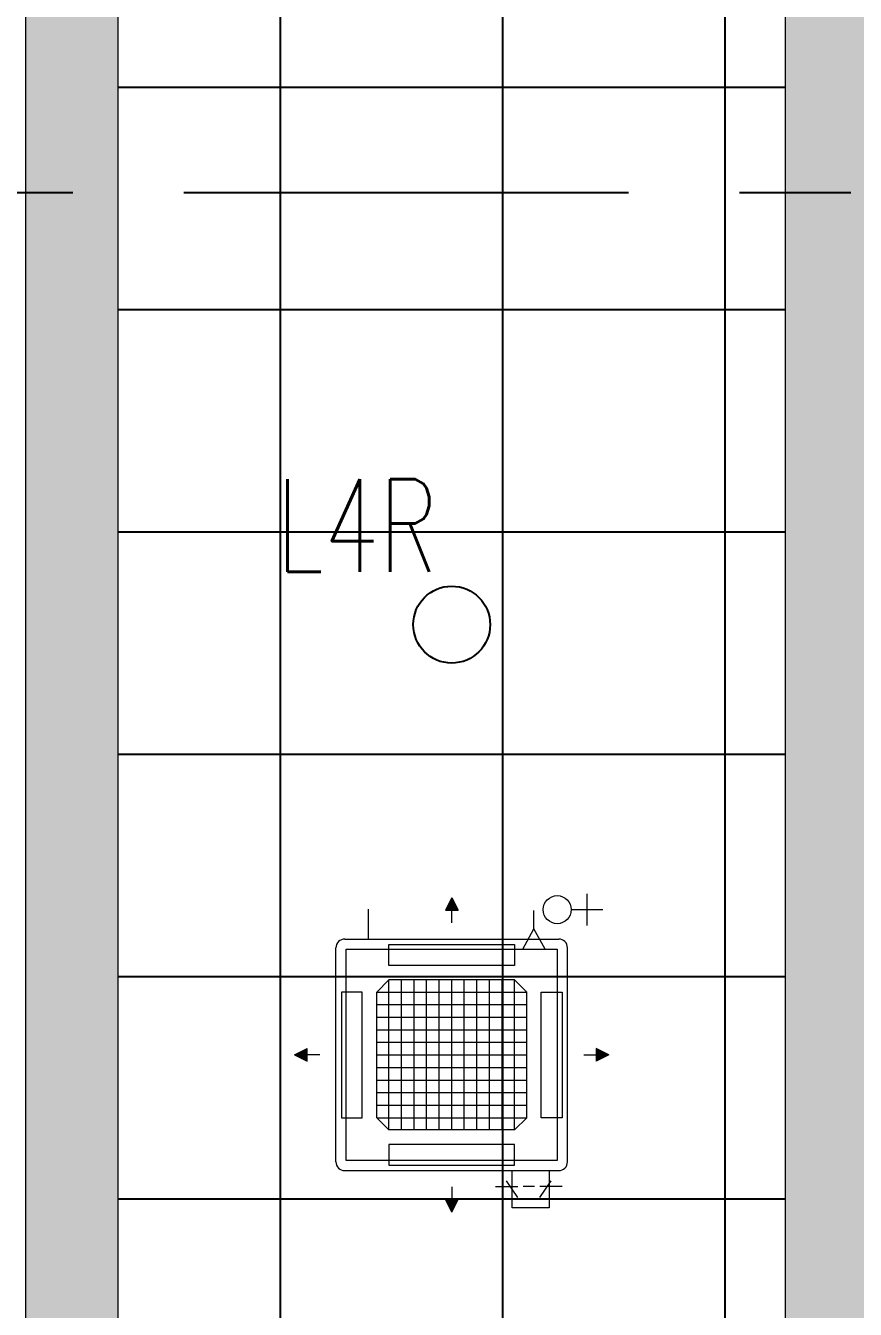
# Model space of a CAD drawing. Header units: millimetres. Extents: x -92759 to 184353, y -15225 to 86714.
# Drawn here: x 52501 to 54741, y 67327 to 70791 of the extents above; entities that cross this region are included whole.
import ezdxf

# ---------------------------------------------------------------- set-up
doc = ezdxf.new("R2010")
doc.units = ezdxf.units.MM
doc.linetypes.add('IDA - Grid Line', pattern=[2100, 1200, -300, 300, -300])
for name, color, linetype in [('0-1', 9, 'Continuous'), ('A-PATT-CONC', 8, 'Continuous'), ('E-_LIGT----_E-', 3, 'Continuous'), ('E-legend', 1, 'Continuous'), ('M-ACMV_FCU', 5, 'Continuous'), ('PDF_M-_ACON----_E-N', 7, 'Continuous')]:
    doc.layers.add(name, color=color, linetype=linetype)
for name, color, linetype, lineweight in [('A--', 134, '500-1-RP', 25), ('HFI 9MM FPB', 94, 'Continuous', 5), ('M-ACMV_CDP', 190, 'DRAIN_PIPE', 25), ('M-ACMV_FCU-1', 86, 'Continuous', 9), ('M-ACMV_FCU-2', 86, 'Continuous', 9), ('M-ACMV_PWR', 1, 'REFRIGERANT', 25), ('M-ACMV_REF_PIPE', 134, '500-1-RP', 25), ('M-ACMV_VCD', 7, 'Continuous', 25)]:
    doc.layers.add(name, color=color, linetype=linetype, lineweight=lineweight)
doc.layers.add('S-_ANOTGRID_E-1', color=9, linetype='IDA - Grid Line', true_color=0x808080)
doc.styles.add('Simplex', font='simplex_.ttf', dxfattribs={"width": 0.7, "height": 450})
doc.styles.get("Standard").update_dxf_attribs({"font": 'arial.ttf'})
doc.linetypes.add('500-1-RP', pattern='A,0.75,-0.5,0.75,-0.5,0.75,-0.5,0.75,-1.7,["RP",Standard,S=1,R=0,X=-1,Y=-0.5],-1.7', length=7.9)
doc.linetypes.add('DRAIN_PIPE', pattern='A,0.5,-0.2,["D",Standard,S=0.1,R=0,X=-0.1,Y=-0.05],-0.25', length=0.95)
doc.linetypes.add('REFRIGERANT', pattern='A,15,-5.08,["R",Standard,S=2.54,R=0,X=-2.54,Y=-1.27],-5.08', length=25.16)

# ---------------------------------------------------------------- blocks, each defined once
blk = doc.blocks.new('A$C3019c3af')
at = {"layer": 'S-_ANOTGRID_E-1'}
blk.add_line((-38173.1, 37600), (13784.7, 37600), dxfattribs=at)
blk = doc.blocks.new('RCP_B8L2')
at = {"layer": 'A-PATT-CONC'}
h = blk.add_hatch(dxfattribs=at)
h.set_pattern_fill('ANSI37', color=256, scale=189, angle=45)
h.set_pattern_definition([(90, (-399868.07, -146002.3), (-600.075, 0), []), (180, (-399868.07, -146002.3), (-6e-14, -600.075), [])])
h.paths.add_polyline_path([(-399868.1, -146002.3), (-398068.1, -146002.3), (-398068.1, -175402.3), (-399868.1, -175402.3)])
at = {"layer": 'HFI 9MM FPB'}
h = blk.add_hatch(dxfattribs=at)
h.set_pattern_fill('ANSI33', color=256, scale=50)
h.set_pattern_definition([(45, (-381589.02, -647239), (-224.5064, 224.5064), []), (45, (-381364.5, -647239), (-224.5064, 224.5064), [158.75, -79.375])])
h.paths.add_polyline_path([(-397818.1, -145727.3), (-400118.1, -145727.3), (-400118.1, -175677.3), (-397818.1, -175677.3), (-397818.1, -149677.3), (-369818.1, -149677.3), (-369818.1, -175677.3), (-400118.1, -175677.3), (-400118.1, -180477.3), (-377418.1, -180477.3), (-377418.1, -194177.3), (-377868.1, -194177.3), (-377868.1, -197377.3), (-373818.1, -197377.3), (-373818.1, -196977.3), (-373218.1, -196977.3), (-373218.1, -197377.3), (-372328.1, -197377.3), (-372328.1, -187777.3), (-373518.1, -187777.3), (-373518.1, -183977.3), (-369718.1, -183977.3), (-369718.1, -184377.3), (-367302.1, -184377.3), (-367302.1, -183227.3), (-367418.1, -183227.3), (-367418.1, -174577.3), (-365018.1, -174577.3), (-365018.1, -174045.3), (-364918.1, -174045.3), (-364918.1, -173009.3), (-365018.1, -173009.3), (-365018.1, -172877.3), (-367418.1, -172877.3), (-367418.1, -161227.3), (-365818.1, -161227.3), (-365818.1, -161927.3), (-362518.1, -161927.3), (-362518.1, -160193), (-362518.1, -159277.3), (-362718.1, -159277.3), (-362718.1, -157677.3), (-364168.1, -157677.3), (-364168.1, -158127.3), (-364455.6, -158127.3), (-365318.1, -158127.3), (-365318.1, -158827.3), (-366818.1, -158827.3), (-366818.1, -159277.3), (-367418.1, -159277.3), (-367418.1, -145307.3), (-369018.1, -145307.3), (-369018.1, -145557.3), (-369818.1, -145557.3), (-369818.1, -147877.3), (-377418.1, -147877.3), (-377418.1, -145557.7), (-379668.1, -145557.7), (-379668.1, -147877.3), (-394868.1, -147877.3), (-394868.1, -146527.3), (-397818.1, -146527.3)])
h.paths.add_polyline_path([(-399868.1, -146002.3), (-398068.1, -146002.3), (-398068.1, -175402.3), (-399868.1, -175402.3)], flags=16)
h.paths.add_polyline_path([(-379218.1, -147877.3), (-379218.1, -146077.3), (-378018.1, -146077.3), (-378018.1, -147877.3), (-369818.1, -147877.3), (-369818.1, -149677.3), (-397818.1, -149677.3), (-397818.1, -147877.3), (-397818.1, -146677.3), (-396618.1, -146677.3), (-395418.1, -146677.3), (-395418.1, -147877.3)], flags=16)
h.paths.add_polyline_path([(-369518.1, -175677.3), (-367718.1, -175677.3), (-367718.1, -145677.3), (-369518.1, -145677.3)], flags=16)
h.paths.add_polyline_path([(-366468.1, -159177.3), (-366468.1, -160977.3), (-365268.1, -160977.3), (-365268.1, -161577.3), (-362868.1, -161577.3), (-362868.1, -159177.3)], flags=16)
h.paths.add_polyline_path([(-376718.1, -196977.3), (-373718.1, -196977.3), (-373718.1, -187977.3), (-373718.1, -187977.3), (-373718.1, -183777.3), (-367718.1, -183777.3), (-367718.1, -175977.3), (-399518.1, -175977.3), (-399518.1, -180177.3), (-376718.1, -180177.3)], flags=16)
blk.add_lwpolyline([(-379668.1, -147877.3), (-394868.1, -147877.3), (-394868.1, -146527.3), (-397818.1, -146527.3), (-397818.1, -145727.3), (-400118.1, -145727.3), (-400118.1, -175677.3), (-397818.1, -175677.3), (-397818.1, -149677.3), (-369818.1, -149677.3)], dxfattribs=at)
blk.add_lwpolyline([(-399868.1, -146002.3), (-398068.1, -146002.3), (-398068.1, -175402.3), (-399868.1, -175402.3)], close=True, dxfattribs=at)
blk = doc.blocks.new('A$C020d881d')
at = {"layer": 'E-legend', "lineweight": 25}
blk.add_circle((818.7, 172), 103.8, dxfattribs=at)
at = {"layer": 'E-legend', "lineweight": 25, "style": 'Simplex', "width": 0.7}
blk.add_text('L4R', height=250, dxfattribs=at).set_placement((345.2, 314.3))
blk = doc.blocks.new('EL_B8_L2_R4')
at = {"layer": 'E-_LIGT----_E-', "ltscale": 0.5}
blk.add_blockref('A$C020d881d', (-37468.7, -10338.5), dxfattribs=at)
blk = doc.blocks.new('A$C7208cd76')
at = {"layer": 'M-ACMV_FCU', "lineweight": 5}
h = blk.add_hatch(color=256, dxfattribs=at)
h.dxf.hatch_style = 1
h.paths.add_polyline_path([(0, 424.1), (-17, 390.2), (17, 390.2)])
h = blk.add_hatch(color=256, dxfattribs=at)
h.dxf.hatch_style = 1
h.paths.add_polyline_path([(-424.1, 0), (-390.2, -17), (-390.2, 17)])
h = blk.add_hatch(color=256, dxfattribs=at)
h.dxf.hatch_style = 1
h.paths.add_polyline_path([(424.1, 0), (390.2, 17), (390.2, -17)])
h = blk.add_hatch(color=256, dxfattribs=at)
h.dxf.hatch_style = 1
h.paths.add_polyline_path([(0, -424.1), (17, -390.2), (-17, -390.2)])
for p, q in [((0, 424.1), (-17, 390.2)), ((0, 424.1), (17, 390.2)), ((-17, 390.2), (17, 390.2)), ((0, 356.2), (0, 390.2)), ((288.8, 312.5), (-288.8, 312.5)), ((288.9, 312.6), (288.9, 312.6)), ((-312.5, 288.8), (-312.5, -288.8)), ((312.5, 288.8), (312.5, -288.8)), ((312.6, 288.9), (312.6, 288.9)), ((-202.6, 169.6), (-169.6, 202.6)), ((-169.6, 202.6), (169.6, 202.6)), ((-169.6, 202.6), (-169.6, -202.6)), ((-135.7, 202.6), (-135.7, -202.6)), ((-101.8, 202.6), (-101.8, -202.6)), ((-67.9, 202.6), (-67.9, -202.6)), ((-33.9, 202.6), (-33.9, -202.6)), ((0, 202.6), (0, -202.6)), ((33.9, 202.6), (33.9, -202.6)), ((67.9, 202.6), (67.9, -202.6)), ((101.8, 202.6), (101.8, -202.6)), ((135.7, 202.6), (135.7, -202.6)), ((169.6, 202.6), (202.6, 169.6)), ((169.6, 202.6), (169.6, -202.6)), ((-202.6, 169.6), (-202.6, -169.6)), ((202.6, 169.6), (-202.6, 169.6)), ((202.6, 169.6), (202.6, -169.6)), ((202.6, 135.7), (-202.6, 135.7)), ((202.6, 101.8), (-202.6, 101.8)), ((202.6, 67.9), (-202.6, 67.9)), ((-424.1, 0), (-390.2, 17)), ((-424.1, 0), (-390.2, -17)), ((-390.2, -17), (-390.2, 17)), ((-356.2, 0), (-390.2, 0)), ((202.6, 33.9), (-202.6, 33.9)), ((202.6, 0), (-202.6, 0)), ((356.2, 0), (390.2, 0)), ((390.2, 17), (390.2, -17)), ((424.1, 0), (390.2, 17)), ((424.1, 0), (390.2, -17)), ((202.6, -33.9), (-202.6, -33.9)), ((202.6, -67.9), (-202.6, -67.9)), ((202.6, -101.8), (-202.6, -101.8)), ((202.6, -135.7), (-202.6, -135.7)), ((-169.6, -202.6), (-202.6, -169.6)), ((202.6, -169.6), (-202.6, -169.6)), ((169.6, -202.6), (202.6, -169.6)), ((-169.6, -202.6), (169.6, -202.6)), ((288.8, -312.5), (-288.8, -312.5)), ((0, -356.2), (0, -390.2)), ((17, -390.2), (-17, -390.2)), ((0, -424.1), (-17, -390.2)), ((0, -424.1), (17, -390.2))]:
    blk.add_line(p, q, dxfattribs=at)
for points in [[(285, 285), (285, -285), (-285, -285), (-285, 285)], [(-169.6, 241.6), (169.6, 241.6), (169.6, 297.9), (-169.6, 297.9)], [(-241.6, 169.6), (-241.6, -169.6), (-297.9, -169.6), (-297.9, 169.6)], [(241.6, 169.6), (241.6, -169.6), (297.9, -169.6), (297.9, 169.6)], [(-169.6, -241.6), (169.6, -241.6), (169.6, -297.9), (-169.6, -297.9)]]:
    blk.add_lwpolyline(points, close=True, dxfattribs=at)
for centre, start, end in [((-288.8, 288.8), 90, 180), ((288.8, 288.8), 0, 90), ((-288.8, -288.8), 180, 270), ((288.8, -288.8), 270, 0)]:
    blk.add_arc(centre, 23.7, start, end, dxfattribs=at)
blk = doc.blocks.new('A$C49267d6b')
at = {"layer": 'PDF_M-_ACON----_E-N', "lineweight": 0}
for p, q in [((0, 127), (0, 76.2)), ((-25.4, 76.2), (12.7, 101.6)), ((0, 63.5), (0, 38.1)), ((-25.4, 25.4), (12.7, 0)), ((0, -25.4), (0, 25.4))]:
    blk.add_line(p, q, dxfattribs=at)
blk = doc.blocks.new('A$C81577ca4')
at = {"layer": 'A--', "lineweight": 0, "ltscale": 0.75}
for p, q in [((19, -95), (-36, -125)), ((-36, -125), (-86, -125)), ((19, -155), (-36, -125))]:
    blk.add_line(p, q, dxfattribs=at)
blk = doc.blocks.new('SSO')
at = {"layer": 'M-ACMV_PWR', "linetype": 'ByBlock', "lineweight": 5}
for p, q in [((1064770.3, 20778.3), (1064770.3, 20878.3)), ((1064820.3, 20828.3), (1064720.3, 20828.3))]:
    blk.add_line(p, q, dxfattribs=at)
blk.add_circle((1064770.3, 20733.6), 44.6, dxfattribs=at)
blk.add_circle((1064770.3, 20733.6), 44.6, dxfattribs=at)
blk = doc.blocks.new('FCU-2_mini cassette')
at = {"layer": 'M-ACMV_CDP', "lineweight": 5}
blk.add_line((240311.9, -39528.1), (240311.9, -39608.6), dxfattribs=at)
at = {"layer": 'M-ACMV_VCD', "lineweight": 5}
blk.add_lwpolyline([(239824.1, -38903.1), (239824.1, -38803.1), (239924.1, -38803.1), (239924.1, -38903.1)], close=True, dxfattribs=at)
at = {"layer": 'M-ACMV_FCU', "lineweight": 5}
blk.add_blockref('A$C7208cd76', (240087.3, -39215.6), dxfattribs=at)
at = {"layer": 'M-ACMV_PWR', "color": 1, "linetype": 'ByBlock', "lineweight": 5, "xscale": 0.8500000000000222, "yscale": 0.8500000000000222, "zscale": 0.8500000000000222, "rotation": 90}
blk.add_blockref('SSO', (257426.2, -944662.3), dxfattribs=at)
at = {"layer": 'M-ACMV_REF_PIPE', "lineweight": 5, "rotation": 90}
blk.add_blockref('A$C81577ca4', (239740.3, -39519.6), dxfattribs=at)
at = {"layer": 'M-ACMV_VCD', "lineweight": 5, "xscale": -1.181061443391948, "yscale": 1.181061443391948, "zscale": 1.181061443391948, "rotation": 90}
blk.add_blockref('A$C49267d6b', (239939.1, -38860.6), dxfattribs=at)
blk = doc.blocks.new('ACMV_B8_L2')
at = {"layer": 'M-ACMV_FCU-2', "rotation": 180}
blk.add_blockref('FCU-2_mini cassette', (354402, -76918.1), dxfattribs=at)

msp = doc.modelspace()

# ---------------------------------------------------------------- block references
at = {"layer": '0-1'}
msp.add_blockref('A$C3019c3af', (82701.1, 32741.2), dxfattribs=at)
at = {"layer": 'A-PATT-CONC'}
msp.add_blockref('RCP_B8L2', (452619.1, 220318.5), dxfattribs=at)
at = {"layer": 'E-legend', "color": 7}
msp.add_blockref('EL_B8_L2_R4', (90301.1, 79341.2), dxfattribs=at)
at = {"layer": 'M-ACMV_FCU-1'}
msp.add_blockref('ACMV_B8_L2', (-60663.6, 105715.9), dxfattribs=at)

doc.saveas('drawing.dxf')
